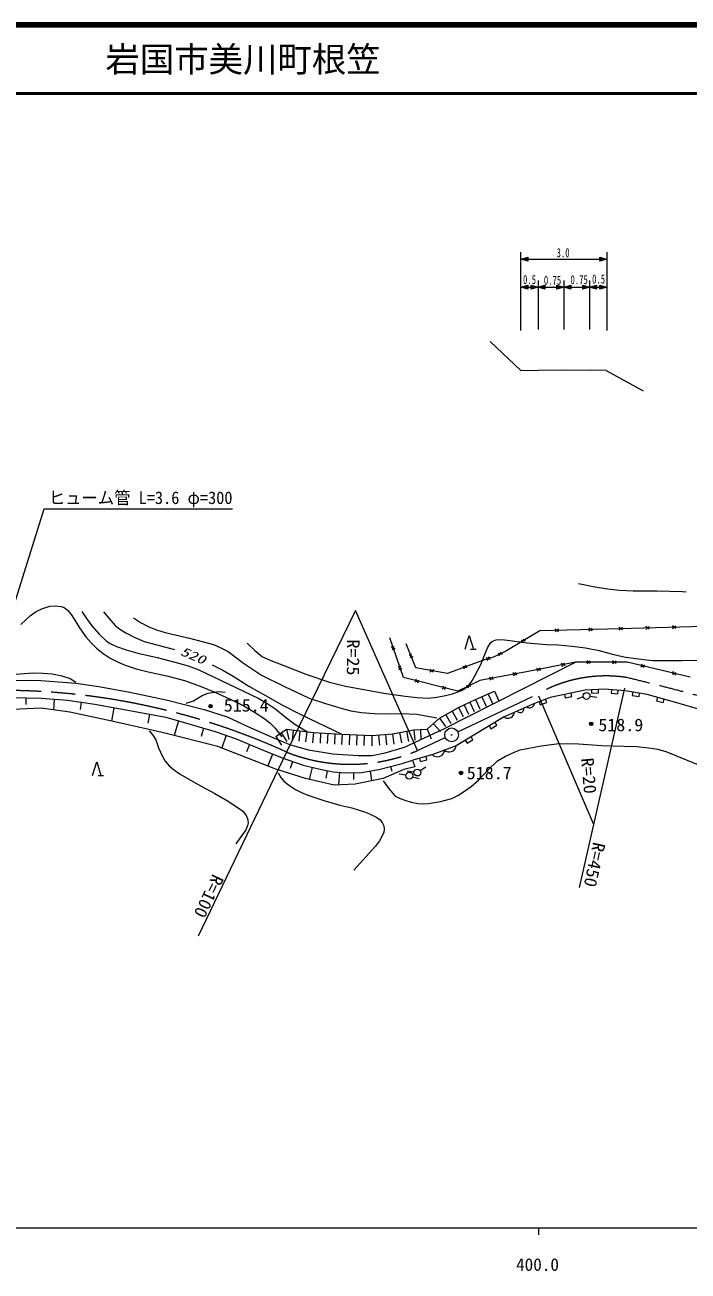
# Model space of a CAD drawing. Units: millimetres, scale not verified, with parts at other scales. Extents: x 40000 to 680000, y 20000 to 380000.
# Drawn here: x 393312 to 489734, y 198715 to 380000 of the extents above; entities that cross this region are included whole.
import ezdxf
from ezdxf.enums import TextEntityAlignment as Align

# ---------------------------------------------------------------- set-up
doc = ezdxf.new("R2010")
doc.units = ezdxf.units.MM
doc.header["$LTSCALE"] = 1000
doc.linetypes.add('CHAIN', pattern=[18.5, 12, -1.5, 3.5, -1.5])
for name, color, linetype, lineweight in [('M-BGD', 7, 'Continuous', 13), ('M-BMK', 2, 'CHAIN', 13), ('M-BMK-SRVR', 3, 'Continuous', 13), ('M-STR-HTXT', 7, 'Continuous', 13), ('M-TTL', 2, 'Continuous', 140), ('M-TTL-BAND', 7, 'Continuous', 13), ('M-TTL-LINE', 7, 'Continuous', 50)]:
    doc.layers.add(name, color=color, linetype=linetype, lineweight=lineweight)
doc.layers.add('M-TTL-TXT', color=7, linetype='Continuous')
doc.styles.add('ＭＳ ゴシック', font='')
doc.styles.get('ＭＳ ゴシック').set_extended_font_data('MS Gothic')

msp = doc.modelspace()

# ---------------------------------------------------------------- linework, layer by layer
at = {"layer": 'M-BGD'}
for p, q in [((460958, 333946), (465424, 329726)), ((465424, 329726), (467924, 329760)), ((467924, 329760), (471674, 329810)), ((471674, 329810), (475345, 329761)), ((477845, 329727), (475345, 329761)), ((477845, 329727), (483227, 326766)), ((478003, 292117), (468203, 291860)), ((470908, 291731), (470398, 292117)), ((470408, 291717), (470897, 292130)), ((475808, 291859), (475298, 292246)), ((475309, 291846), (475798, 292259)), ((505174, 292860), (478003, 292117)), ((480200, 291977), (479689, 292363)), ((479700, 291963), (480189, 292377)), ((484081, 292083), (483570, 292469)), ((483581, 292069), (484070, 292483)), ((487962, 292189), (487452, 292575)), ((487463, 292175), (487952, 292589)), ((448359, 285043), (446347, 290830)), ((457311, 289179), (457911, 291179)), ((457911, 291179), (458511, 289179)), ((468203, 291860), (463315, 288942)), ((466076, 290357), (465442, 290445)), ((465647, 290101), (465871, 290701)), ((446579, 289553), (447121, 289213)), ((446743, 289081), (446957, 289685)), ((450160, 286466), (448727, 289975)), ((449164, 288377), (449723, 288065)), ((449353, 287914), (449534, 288528)), ((458111, 289179), (458911, 289179)), ((463315, 288942), (461524, 288070)), ((462732, 288436), (462107, 288576)), ((462283, 288217), (462557, 288795)), ((447585, 286660), (448127, 286319)), ((447749, 286188), (447963, 286791)), ((454768, 285655), (450160, 286466)), ((454297, 277627), (473362, 287276)), ((459863, 287517), (454768, 285655)), ((457619, 286484), (457012, 286688)), ((457149, 286312), (457482, 286860)), ((461524, 288070), (459863, 287517)), ((460994, 287682), (460393, 287904)), ((460520, 287525), (460868, 288062)), ((473362, 287276), (466241, 285895)), ((467814, 285996), (468228, 286484)), ((471865, 286782), (471298, 287079)), ((471374, 286687), (471789, 287175)), ((480894, 287302), (473362, 287276)), ((475496, 287083), (474994, 287481)), ((474996, 287081), (475494, 287483)), ((479261, 287096), (478760, 287494)), ((478761, 287094), (479260, 287496)), ((490019, 285122), (480894, 287302)), ((482885, 286620), (483465, 286893)), ((483372, 286504), (482978, 287009)), ((390580, 284687), (395606, 284648)), ((395606, 284648), (400709, 284265)), ((456255, 283056), (448359, 285043)), ((450042, 284413), (450624, 284679)), ((450526, 284291), (450139, 284801)), ((452183, 285907), (452745, 286214)), ((452676, 285820), (452253, 286301)), ((466241, 285895), (459440, 284606)), ((461423, 284779), (460858, 285078)), ((460932, 284685), (461349, 285172)), ((464823, 285423), (464258, 285723)), ((464332, 285330), (464749, 285816)), ((468304, 286091), (467737, 286389)), ((487448, 285530), (488027, 285803)), ((487934, 285414), (487541, 285919)), ((400709, 284265), (404047, 283766)), ((404047, 283766), (408575, 282922)), ((408575, 282922), (413831, 281809)), ((419102, 282454), (419952, 282809)), ((419952, 282809), (421440, 283021)), ((421440, 283021), (422432, 282950)), ((453989, 283420), (454572, 283686)), ((454474, 283298), (454087, 283808)), ((459440, 284606), (456255, 283056)), ((458160, 283761), (457535, 283902)), ((457710, 283542), (457985, 284120)), ((458841, 281861), (461607, 283058)), ((461607, 283058), (462203, 281682)), ((474786, 283237), (469688, 282158)), ((477592, 283353), (474786, 283237)), ((475690, 283274), (475710, 282774)), ((475710, 282774), (476710, 282816)), ((476710, 282816), (476689, 283316)), ((480578, 283112), (477592, 283353)), ((478587, 283273), (478546, 282774)), ((479543, 282694), (479583, 283192)), ((483796, 282594), (480578, 283112)), ((481693, 282932), (481614, 282439)), ((391258, 282149), (395672, 282068)), ((393465, 282108), (393447, 281136)), ((395672, 282068), (399479, 281784)), ((397575, 281926), (397458, 280356)), ((399479, 281784), (403488, 281177)), ((401483, 281480), (401324, 280431)), ((403488, 281177), (409036, 280164)), ((413831, 281809), (419395, 280428)), ((416763, 281320), (417826, 281675)), ((417826, 281675), (419102, 282454)), ((456363, 280705), (458841, 281861)), ((457189, 281090), (457824, 279731)), ((458015, 281476), (458649, 280116)), ((458841, 281861), (459456, 280493)), ((459763, 282260), (460359, 280884)), ((460685, 282659), (461281, 281283)), ((467388, 281296), (466290, 280791)), ((467281, 280955), (467338, 281061)), ((467338, 281061), (467373, 281156)), ((467373, 281156), (467388, 281296)), ((469688, 282158), (467388, 281296)), ((468070, 281551), (468245, 281083)), ((468245, 281083), (469182, 281434)), ((469182, 281434), (469006, 281902)), ((471748, 282594), (471851, 282104)), ((471851, 282104), (472830, 282311)), ((472830, 282311), (472726, 282801)), ((474495, 282230), (473547, 281911)), ((475466, 282331), (476459, 282216)), ((478546, 282774), (479543, 282694)), ((481614, 282439), (482601, 282280)), ((482601, 282280), (482681, 282773)), ((487762, 281467), (483796, 282594)), ((485298, 282167), (485162, 281686)), ((485162, 281686), (486124, 281413)), ((486124, 281413), (486260, 281894)), ((493977, 279665), (487762, 281467)), ((395688, 280597), (391517, 280394)), ((399859, 280030), (395688, 280597)), ((405934, 278693), (399859, 280030)), ((406262, 280670), (405902, 278700)), ((409036, 280164), (413812, 279314)), ((411424, 279739), (411192, 278436)), ((413812, 279314), (417498, 278220)), ((419395, 280428), (422719, 279353)), ((422719, 279353), (425712, 277934)), ((453597, 279136), (456363, 280705)), ((454519, 279659), (455259, 278354)), ((455441, 280182), (456181, 278877)), ((462990, 279325), (456025, 275140)), ((456363, 280705), (457051, 279372)), ((464460, 279982), (462990, 279325)), ((462999, 279329), (463152, 279222)), ((463152, 279222), (463279, 279174)), ((463838, 279178), (464013, 279257)), ((464013, 279257), (464175, 279364)), ((464175, 279364), (464312, 279530)), ((464312, 279530), (464389, 279670)), ((464389, 279670), (464438, 279797)), ((464438, 279797), (464460, 279982)), ((466290, 280791), (464460, 279982)), ((464918, 280185), (465003, 280091)), ((465003, 280091), (465098, 280024)), ((465098, 280024), (465230, 279973)), ((465230, 279973), (465346, 279958)), ((465346, 279958), (465472, 279970)), ((465472, 279970), (465618, 280035)), ((465618, 280035), (465712, 280120)), ((465712, 280120), (465779, 280215)), ((465779, 280215), (465830, 280347)), ((465830, 280347), (465844, 280463)), ((465844, 280463), (465833, 280589)), ((466298, 280794), (466414, 280715)), ((466414, 280715), (466509, 280680)), ((466509, 280680), (466627, 280655)), ((466627, 280655), (466787, 280649)), ((466787, 280649), (466928, 280688)), ((466928, 280688), (467059, 280748)), ((467059, 280748), (467180, 280830)), ((467180, 280830), (467281, 280955)), ((413278, 277074), (405934, 278693)), ((415655, 278767), (415023, 276637)), ((417498, 278220), (421102, 277167)), ((419300, 277694), (418953, 276505)), ((425712, 277934), (429357, 276361)), ((429774, 276494), (431343, 277526)), ((431343, 277526), (435265, 277072)), ((431343, 277526), (431690, 276066)), ((432324, 277412), (432151, 275922)), ((446743, 276865), (449840, 277443)), ((448503, 274941), (454297, 277627)), ((449840, 277443), (451822, 277526)), ((449840, 277443), (450009, 275953)), ((450831, 277485), (450893, 275986)), ((451822, 277526), (453597, 279136)), ((451822, 277526), (452391, 276138)), ((452709, 278331), (453717, 277220)), ((453597, 279136), (454476, 277921)), ((460820, 278021), (461078, 277593)), ((461078, 277593), (461935, 278108)), ((461935, 278108), (461678, 278536)), ((463279, 279174), (463435, 279139)), ((463435, 279139), (463650, 279129)), ((463650, 279129), (463838, 279178)), ((421377, 275049), (413278, 277074)), ((421102, 277167), (424018, 276155)), ((422560, 276661), (421925, 274833)), ((424018, 276155), (427946, 274495)), ((429357, 276361), (431928, 275248)), ((429774, 276494), (430598, 275240)), ((430559, 277010), (431383, 275757)), ((433304, 277299), (433132, 275809)), ((434285, 277185), (434112, 275695)), ((435265, 277072), (435135, 275577)), ((435265, 277072), (439435, 276824)), ((436308, 277010), (436219, 275512)), ((437350, 276948), (437261, 275450)), ((438393, 276886), (438304, 275388)), ((439435, 276824), (439355, 275326)), ((439435, 276824), (443729, 276617)), ((440509, 276772), (440437, 275274)), ((441582, 276721), (441510, 275222)), ((442656, 276669), (442584, 275171)), ((443729, 276617), (446743, 276865)), ((443729, 276617), (443755, 275118)), ((444734, 276700), (444857, 275205)), ((445739, 276783), (445862, 275288)), ((446743, 276865), (446943, 275378)), ((447776, 277058), (448051, 275583)), ((448808, 277251), (449083, 275776)), ((457338, 275929), (457595, 275500)), ((457595, 275500), (458453, 276015)), ((458453, 276015), (458195, 276444)), ((429800, 271728), (421377, 275049)), ((425982, 275325), (425527, 274249)), ((427946, 274495), (430700, 273361)), ((429323, 273928), (428610, 272197)), ((431928, 275248), (434537, 274519)), ((434537, 274519), (438105, 273943)), ((438105, 273943), (441750, 273713)), ((443784, 273713), (445702, 274097)), ((445702, 274097), (448503, 274941)), ((452599, 273843), (449696, 273053)), ((452565, 273830), (452739, 273693)), ((456025, 275140), (452599, 273843)), ((453762, 273674), (453961, 273790)), ((453961, 273790), (454134, 273977)), ((454134, 273977), (454236, 274138)), ((454236, 274138), (454302, 274285)), ((454302, 274285), (454342, 274503)), ((454342, 274503), (454506, 274373)), ((454506, 274373), (454646, 274310)), ((454646, 274310), (454819, 274260)), ((454819, 274260), (455059, 274235)), ((455059, 274235), (455274, 274278)), ((455274, 274278), (455476, 274355)), ((455476, 274355), (455665, 274465)), ((455665, 274465), (455829, 274642)), ((455829, 274642), (455925, 274794)), ((455925, 274794), (455988, 274933)), ((455988, 274933), (456025, 275140)), ((403144, 270805), (403744, 272805)), ((403744, 272805), (404344, 270805)), ((430700, 273361), (433778, 272308)), ((432239, 272834), (431889, 271813)), ((433778, 272308), (436410, 271660)), ((435094, 271984), (434661, 270224)), ((441750, 273713), (443784, 273713)), ((444752, 271660), (448186, 272551)), ((446469, 272105), (446645, 271427)), ((448186, 272551), (449644, 273057)), ((449984, 272078), (448389, 271700)), ((449644, 273057), (449984, 272078)), ((450665, 273317), (450796, 272834)), ((450789, 271515), (451627, 272060)), ((450796, 272834), (451761, 273097)), ((451761, 273097), (451630, 273580)), ((452739, 273693), (452886, 273627)), ((452886, 273627), (453068, 273574)), ((453068, 273574), (453322, 273548)), ((453322, 273548), (453548, 273593)), ((453548, 273593), (453762, 273674)), ((403944, 270805), (404744, 270805)), ((434093, 270351), (429800, 271728)), ((438264, 269420), (434093, 270351)), ((436410, 271660), (438151, 271336)), ((437281, 271498), (437081, 270427)), ((438151, 271336), (439933, 271214)), ((439042, 271275), (438918, 269445)), ((439933, 271214), (442242, 271255)), ((441087, 271235), (441105, 270213)), ((445392, 270364), (441342, 269541)), ((442242, 271255), (444752, 271660)), ((443497, 271457), (443728, 270026)), ((448389, 271700), (445392, 270364)), ((448697, 270852), (447711, 271015)), ((449874, 271313), (448884, 271454)), ((449670, 270630), (450630, 270349)), ((441342, 269541), (438264, 269420))]:
    msp.add_line(p, q, dxfattribs=at)
for points in [[(473799, 298754), (475949, 298287), (478022, 297942), (479754, 297766), (481752, 297679), (485207, 297675), (488940, 297561), (489448, 297526)], [(392733, 292763), (393461, 293452), (394124, 294094), (394938, 294684), (395881, 295115), (396981, 295452), (397753, 295474), (398558, 295394), (399005, 295227), (399488, 294873), (400028, 294254), (400490, 293563), (401240, 292290), (402157, 290978), (402920, 290103), (403738, 289317), (404671, 288559), (405699, 287878), (406766, 287325), (407876, 286866), (409478, 286344), (411222, 285895), (413947, 285304), (416530, 284626), (418787, 283810), (420948, 282921), (423136, 281936), (425136, 280921), (426698, 280024), (428205, 279038), (428980, 278409), (429697, 277671), (430682, 276426)], [(401609, 294688), (402240, 293664), (403044, 292567), (404121, 291379), (405184, 290367), (405727, 290001), (406632, 289572), (408046, 289088), (409748, 288629), (412535, 287983), (415324, 287231), (417060, 286742), (418577, 286195), (427308, 282000), (428646, 281238), (429816, 280439), (431200, 279287), (432547, 278299), (434397, 277139)], [(404758, 294634), (405497, 293679), (406451, 292647), (407129, 292093), (407978, 291567), (409211, 290925), (410670, 290294), (415047, 289119)], [(409099, 293755), (410121, 293091), (411309, 292451), (412424, 292007), (413698, 291622), (417237, 290798), (420754, 289855), (421789, 289405), (422842, 288829), (425099, 287171), (427689, 285415), (431046, 283745), (434656, 282073), (437013, 281262), (439433, 280537), (440691, 280241), (442271, 279992), (444068, 279842), (445874, 279801), (447999, 279814), (450273, 279718), (453215, 279216)], [(425637, 290081), (426737, 289006), (427863, 288081), (429311, 287430), (430963, 286805), (434158, 285573), (437588, 284369), (439926, 283820), (442339, 283360), (445487, 282808), (448580, 282373), (450332, 282152), (452000, 282074), (453194, 282198), (454458, 282444), (455462, 282704), (456782, 283185), (457280, 283481), (457887, 284009), (458294, 284519), (458694, 285211), (459585, 286969), (460302, 288642), (460594, 289391), (461024, 290100), (461294, 290339), (461807, 290561), (462612, 290591), (463494, 290518), (466348, 290133), (469164, 289864), (470870, 289803), (472860, 289617), (474820, 289364), (476802, 288994), (478536, 288507), (480403, 288095), (482493, 287768), (484554, 287552), (488778, 287524), (493264, 287604)], [(420559, 286929), (422109, 286127), (423602, 285242), (425855, 283829), (428283, 282435), (430777, 281057), (433450, 279699), (439270, 276872)], [(383235, 285554), (384405, 285286), (385731, 285109), (386870, 285076), (388267, 285159), (391413, 285507), (394512, 285735), (395899, 285717), (397293, 285580), (398666, 285301), (399905, 284941), (400704, 284382)], [(411379, 277284), (411924, 276679), (412362, 276020), (412745, 274835), (413293, 273551), (413704, 272915), (414296, 272220), (415053, 271569), (415881, 271002), (418411, 269531), (420936, 268179), (422761, 267137), (424474, 266028), (424992, 265597), (425491, 264970), (425673, 264542), (425755, 263943), (425694, 263515), (425454, 262918), (423980, 260890)], [(445407, 270015), (446153, 268968), (447145, 267821), (447851, 267450), (448536, 267202), (449494, 266906), (450467, 266720), (451267, 266672), (452016, 266727), (453751, 267025), (455380, 267448), (456273, 267902), (457234, 268519), (458201, 269232), (459258, 270150), (460596, 271591), (462037, 272964), (463193, 273614), (464600, 274271), (465338, 274529), (466315, 274747), (468362, 275112), (470627, 275404), (472205, 275466), (473806, 275426), (477176, 275193), (480436, 275066), (482224, 275009), (484016, 274835), (485312, 274617), (486495, 274319), (495398, 270641)], [(430109, 271211), (430511, 270515), (430941, 270004), (431621, 269452), (432630, 268792), (433513, 268330), (434449, 267956), (436751, 267185), (439113, 266511), (440860, 266082), (442676, 265528), (443437, 265232), (444457, 264705), (444945, 264340), (445327, 263877), (445488, 263487), (445547, 262982), (445486, 262587), (445265, 262023), (444851, 261300), (444279, 260527), (441151, 257038)]]:
    msp.add_lwpolyline(points, dxfattribs=at)
for centre, radius in [((474969, 282389), 500), ((420306, 280895), 250), ((420306, 280895), 150), ((420306, 280895), 50), ((475650, 278332), 250), ((475650, 278332), 150), ((475650, 278332), 50), ((449191, 270771), 500), ((450369, 271242), 500), ((456713, 271178), 250), ((456713, 271178), 150), ((456713, 271178), 50)]:
    msp.add_circle(centre, radius, dxfattribs=at)
at = {"layer": 'M-BMK'}
for p, q in [((456234, 277185), (467895, 282678)), ((450415, 274444), (454426, 276333))]:
    msp.add_line(p, q, dxfattribs=at)
for centre, radius, start, end in [((477780, 265291), 20000, 81.18378, 119.62146), ((374579, -152218), 450000, 71.19995, 76.3407), ((389964, 183187), 100000, 65.54185, 91.23535), ((440611, 297441), 25000, 248.29692, 293.08875)]:
    msp.add_arc(centre, radius, start, end, dxfattribs=at)
at = {"layer": 'M-BMK-SRVR'}
for radius in [1000, 40]:
    msp.add_circle((455347, 276721), radius, dxfattribs=at)
at = {"layer": 'M-STR-HTXT'}
for p, q in [((465423, 335529), (465424, 346937)), ((477924, 346934), (477923, 335527)), ((465424, 345934), (466424, 346214)), ((466424, 345654), (465424, 345934)), ((465424, 345934), (477924, 345934)), ((465425, 345937), (466425, 346217)), ((466425, 345657), (465425, 345937)), ((465704, 345934), (466384, 346134)), ((466384, 345734), (465704, 345934)), ((465705, 345937), (466385, 346137)), ((466385, 345737), (465705, 345937)), ((465864, 345934), (466344, 346054)), ((466344, 345814), (465864, 345934)), ((465865, 345937), (466345, 346057)), ((466345, 345817), (465865, 345937)), ((466104, 345934), (466304, 345974)), ((466304, 345894), (466104, 345934)), ((466105, 345937), (466305, 345977)), ((466305, 345897), (466105, 345937)), ((466304, 345974), (466304, 345894)), ((466305, 345977), (466305, 345897)), ((466344, 346054), (466344, 345814)), ((466345, 346057), (466345, 345817)), ((466384, 346134), (466384, 345734)), ((466385, 346137), (466385, 345737)), ((466424, 346214), (466424, 345654)), ((466425, 346217), (466425, 345657)), ((476924, 345654), (476924, 346214)), ((476924, 346214), (477924, 345934)), ((477924, 345934), (476924, 345654)), ((476964, 345734), (476964, 346134)), ((476964, 346134), (477644, 345934)), ((477644, 345934), (476964, 345734)), ((477004, 345814), (477004, 346054)), ((477004, 346054), (477484, 345934)), ((477484, 345934), (477004, 345814)), ((477044, 345894), (477044, 345974)), ((477044, 345974), (477244, 345934)), ((477244, 345934), (477044, 345894)), ((467924, 342839), (467924, 335677)), ((471674, 342839), (471674, 335677)), ((475424, 342839), (475424, 335677)), ((477924, 342839), (477924, 335677)), ((465424, 341841), (466424, 342121)), ((465424, 341839), (466424, 342119)), ((466424, 341561), (465424, 341841)), ((466424, 341559), (465424, 341839)), ((465424, 341839), (467924, 341839)), ((465424, 341839), (471674, 341839)), ((465704, 341841), (466384, 342041)), ((465704, 341839), (466384, 342039)), ((466384, 341641), (465704, 341841)), ((466384, 341639), (465704, 341839)), ((465864, 341841), (466344, 341961)), ((465864, 341839), (466344, 341959)), ((466344, 341721), (465864, 341841)), ((466344, 341719), (465864, 341839)), ((466104, 341841), (466304, 341881)), ((466104, 341839), (466304, 341879)), ((466304, 341801), (466104, 341841)), ((466304, 341799), (466104, 341839)), ((466304, 341881), (466304, 341801)), ((466304, 341879), (466304, 341799)), ((466344, 341961), (466344, 341721)), ((466344, 341959), (466344, 341719)), ((466384, 342041), (466384, 341641)), ((466384, 342039), (466384, 341639)), ((466424, 342121), (466424, 341561)), ((466424, 342119), (466424, 341559)), ((466924, 341559), (466924, 342119)), ((466924, 342119), (467924, 341839)), ((467924, 341839), (466924, 341559)), ((466964, 341639), (466964, 342039)), ((466964, 342039), (467644, 341839)), ((467644, 341839), (466964, 341639)), ((467004, 341719), (467004, 341959)), ((467004, 341959), (467484, 341839)), ((467484, 341839), (467004, 341719)), ((467044, 341799), (467044, 341879)), ((467044, 341879), (467244, 341839)), ((467244, 341839), (467044, 341799)), ((467924, 341839), (468924, 342119)), ((468924, 341559), (467924, 341839)), ((468204, 341839), (468884, 342039)), ((468884, 341639), (468204, 341839)), ((468364, 341839), (468844, 341959)), ((468844, 341719), (468364, 341839)), ((468604, 341839), (468804, 341879)), ((468804, 341799), (468604, 341839)), ((468804, 341879), (468804, 341799)), ((468844, 341959), (468844, 341719)), ((468884, 342039), (468884, 341639)), ((468924, 342119), (468924, 341559)), ((470674, 341559), (470674, 342119)), ((470674, 342119), (471674, 341839)), ((471674, 341839), (470674, 341559)), ((470714, 341639), (470714, 342039)), ((470714, 342039), (471394, 341839)), ((471394, 341839), (470714, 341639)), ((470754, 341719), (470754, 341959)), ((470754, 341959), (471234, 341839)), ((471234, 341839), (470754, 341719)), ((470794, 341799), (470794, 341879)), ((470794, 341879), (470994, 341839)), ((470994, 341839), (470794, 341799)), ((471674, 341839), (472674, 342119)), ((472674, 341559), (471674, 341839)), ((471674, 341839), (477924, 341839)), ((471954, 341839), (472634, 342039)), ((472634, 341639), (471954, 341839)), ((472114, 341839), (472594, 341959)), ((472594, 341719), (472114, 341839)), ((472354, 341839), (472554, 341879)), ((472554, 341799), (472354, 341839)), ((472554, 341879), (472554, 341799)), ((472594, 341959), (472594, 341719)), ((472634, 342039), (472634, 341639)), ((472674, 342119), (472674, 341559)), ((474424, 341559), (474424, 342119)), ((474424, 342119), (475424, 341839)), ((475424, 341839), (474424, 341559)), ((474464, 341639), (474464, 342039)), ((474464, 342039), (475144, 341839)), ((475144, 341839), (474464, 341639)), ((474504, 341719), (474504, 341959)), ((474504, 341959), (474984, 341839)), ((474984, 341839), (474504, 341719)), ((474544, 341799), (474544, 341879)), ((474544, 341879), (474744, 341839)), ((474744, 341839), (474544, 341799)), ((475424, 341839), (476424, 342119)), ((476424, 341559), (475424, 341839)), ((475424, 341839), (477924, 341839)), ((475704, 341839), (476384, 342039)), ((476384, 341639), (475704, 341839)), ((475864, 341839), (476344, 341959)), ((476344, 341719), (475864, 341839)), ((476104, 341839), (476304, 341879)), ((476304, 341799), (476104, 341839)), ((476304, 341879), (476304, 341799)), ((476344, 341959), (476344, 341719)), ((476384, 342039), (476384, 341639)), ((476424, 342119), (476424, 341559)), ((476924, 341559), (476924, 342119)), ((476924, 342119), (477924, 341839)), ((477924, 341839), (476924, 341559)), ((476964, 341639), (476964, 342039)), ((476964, 342039), (477644, 341839)), ((477644, 341839), (476964, 341639)), ((477004, 341719), (477004, 341959)), ((477004, 341959), (477484, 341839)), ((477484, 341839), (477004, 341719)), ((477044, 341799), (477044, 341879)), ((477044, 341879), (477244, 341839)), ((477244, 341839), (477044, 341799)), ((388776, 286371), (396119, 309604)), ((396119, 309604), (423469, 309604)), ((441374, 294817), (431366, 274214)), ((450415, 274444), (441374, 294817)), ((480495, 283513), (473904, 254522)), ((476004, 263758), (468033, 282356)), ((431366, 274214), (418522, 247423))]:
    msp.add_line(p, q, dxfattribs=at)
at = {"layer": 'M-TTL'}
msp.add_line((680000, 380000), (40000, 380000), dxfattribs=at)
at = {"layer": 'M-TTL-BAND'}
for p, q in [((40000, 205000), (579000, 205000)), ((468000, 205000), (468000, 204000))]:
    msp.add_line(p, q, dxfattribs=at)
at = {"layer": 'M-TTL-LINE'}
msp.add_line((40000, 370000), (680000, 370000), dxfattribs=at)

# ---------------------------------------------------------------- texts
at = {"layer": 'M-BGD', "style": 'ＭＳ ゴシック', "oblique": 15, "width": 1.4}
msp.add_text('520', height=1320, rotation=337.1, dxfattribs=at).set_placement((415637, 288025), align=Align.BOTTOM_LEFT)
at = {"layer": 'M-BGD', "style": 'ＭＳ ゴシック', "width": 1.05}
for s, p in [('515.4', (422220, 279551)), ('518.9', (476678, 276706)), ('518.7', (457545, 269718))]:
    msp.add_text(s, height=1833, dxfattribs=at).set_placement(p, align=Align.BOTTOM_LEFT)
at = {"layer": 'M-STR-HTXT', "style": 'ＭＳ ゴシック'}
for s, height, width, p in [('3.0', 1320, 0.7, (470620, 345814)), ('0.5', 1320, 0.7, (465739, 341904)), ('0.75', 1320, 0.7, (468770, 341808)), ('0.75', 1320, 0.7, (472640, 341885)), ('0.5', 1320, 0.7, (475781, 341975)), ('ヒューム管 L=3.6 φ=300', 1833, 0.95, (396785, 309752))]:
    msp.add_text(s, height=height, dxfattribs=dict(at, width=width)).set_placement(p, align=Align.BOTTOM_LEFT)
at = {"layer": 'M-STR-HTXT', "style": 'ＭＳ ゴシック', "width": 1.05}
for s, rotation, p in [('R=25', 269.6, (439599, 290609)), ('R=20', 275, (473617, 273252)), ('R=450', 257.7, (475414, 261335)), ('R=100', 244.4, (420143, 256830))]:
    msp.add_text(s, height=1833, rotation=rotation, dxfattribs=at).set_placement(p, align=Align.BOTTOM_LEFT)
at = {"layer": 'M-TTL-BAND', "style": 'ＭＳ ゴシック'}
msp.add_text('400.0', height=1833, dxfattribs=at).set_placement((467844, 198195), align=Align.BOTTOM_CENTER)
at = {"layer": 'M-TTL-TXT', "style": 'ＭＳ ゴシック'}
msp.add_text('岩国市美川町根笠', height=3666, dxfattribs=at).set_placement((405024, 375000), align=Align.MIDDLE_LEFT)

doc.saveas('drawing.dxf')
